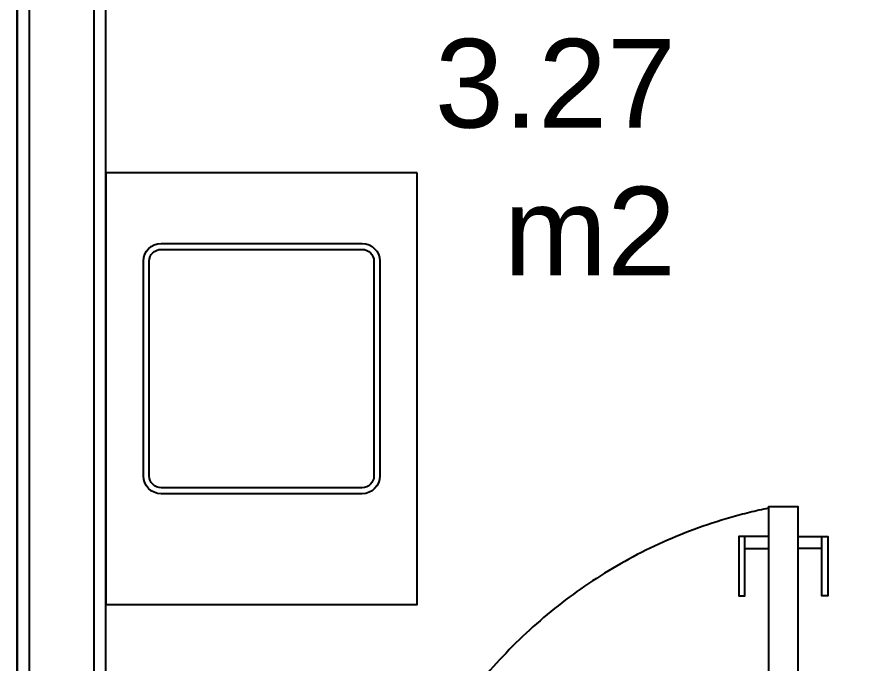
# Model space of a CAD drawing. Header units: millimetres. Extents: x 2698011 to 2856548, y 1019778 to 1210064.
# Drawn here: x 2741826 to 2743280, y 1170746 to 1171840 of the extents above; entities that cross this region are included whole.
import ezdxf

# ---------------------------------------------------------------- set-up
doc = ezdxf.new("R2010")
doc.units = ezdxf.units.MM
doc.linetypes.add('DASHED2', pattern=[9.525, 6.35, -3.175])
for name, color, linetype in [('.equipamientos sanitarios', 9, 'Continuous'), ('.REVOQUE', 9, 'Continuous'), ('00 Mamparas de baño', 9, 'Continuous'), ('00 Proy. de Puertas', 9, 'DASHED2'), ('A-Aberturas', 9, 'Continuous'), ('LOTES', 9, 'Continuous'), ('Mampostería', 9, 'Continuous'), ('nombre de locales-m2', 9, 'Continuous'), ('piso', 9, 'Continuous')]:
    doc.layers.add(name, color=color, linetype=linetype)
doc.styles.get("Standard").update_dxf_attribs({"font": 'arial.ttf'})

# ---------------------------------------------------------------- blocks, each defined once
blk = doc.blocks.new('A$C1FB93DB3')
at = {"layer": 'LOTES', "ltscale": 3}
blk.add_line((62.5425, -108.0609), (-13.3985, -100.6673), dxfattribs=at)
blk = doc.blocks.new('p70.1')
at = {"layer": '00 Mamparas de baño'}
for p, q in [((84.6043, 274.3291, 0), (84.6443, 274.3291, 0)), ((84.7343, 274.3292, 0), (84.6943, 274.3291, 0))]:
    blk.add_line(p, q, dxfattribs=at)
at = {"layer": '00 Mamparas de baño', "elevation": 0}
for points in [[(84.6042, 274.96), (84.6442, 274.96), (84.6441, 275.0091), (84.6541, 275.0091), (84.6541, 275.06), (84.6041, 275.06)], [(85.4042, 274.96), (85.3642, 274.96), (85.3641, 275.0093), (85.3541, 275.0093), (85.3541, 275.06), (85.4042, 275.06)], [(84.6443, 274.3091), (84.5943, 274.3091), (84.5943, 274.4091), (84.6043, 274.4091), (84.6043, 274.3091)], [(84.6943, 274.3091), (84.7443, 274.3092), (84.7443, 274.4092), (84.7343, 274.4092), (84.7343, 274.3092)]]:
    blk.add_lwpolyline(points, dxfattribs=at)
blk.add_lwpolyline([(84.6942, 274.96), (84.6442, 274.96), (84.6443, 274.2591), (84.6943, 274.2591)], close=True, dxfattribs=at)
at = {"layer": '00 Proy. de Puertas', "ltscale": 0.3}
blk.add_arc((84.5244, 275.0945, 0), 0.8504, 281.5215, 350.8995, dxfattribs=at)
blk = doc.blocks.new('A$C54187F69')
at = {"layer": '00 Mamparas de baño'}
blk.add_blockref('p70.1', (-84.6041, -275.06, 0), dxfattribs=at)

msp = doc.modelspace()

# ---------------------------------------------------------------- linework, layer by layer
at = {"layer": '.equipamientos sanitarios'}
msp.add_lwpolyline([(2742502.506, 1171576.303), (2741975.874, 1171576.303), (2741975.874, 1170846.663), (2742502.506, 1170846.664)], close=True, dxfattribs=at)
for points in [[(2742439.198, 1171063.945, -0.41421356), (2742409.198, 1171033.945), (2742069.198, 1171033.945, -0.41421356), (2742039.198, 1171063.945), (2742039.198, 1171426.956, -0.41421356), (2742069.198, 1171456.956), (2742409.198, 1171456.956, -0.41421356), (2742439.198, 1171426.956)], [(2742429.198, 1171063.945, -0.41421356), (2742409.198, 1171043.945), (2742069.198, 1171043.945, -0.41421356), (2742049.198, 1171063.945), (2742049.198, 1171426.956, -0.41421356), (2742069.198, 1171446.956), (2742409.198, 1171446.956, -0.41421356), (2742429.198, 1171426.956)]]:
    msp.add_lwpolyline(points, format="xyb", close=True, dxfattribs=at)
at = {"layer": '.REVOQUE'}
msp.add_lwpolyline([(2741975.849, 1172810.659), (2762493.242, 1172810.676), (2762493.082, 1173010.339), (2741825.849, 1173010.659), (2741825.849, 1170210.659), (2741975.849, 1170210.659)], close=True, dxfattribs=at)
at = {"layer": 'Mampostería'}
msp.add_lwpolyline([(2741955.849, 1172830.659), (2762493.146, 1172830.676), (2762493.018, 1172990.34), (2741845.849, 1172990.659), (2741845.849, 1170230.659), (2741955.849, 1170230.659)], close=True, dxfattribs=at)
at = {"layer": 'piso'}
msp.add_lwpolyline([(2741825.849, 1173010.659), (2827310.525, 1173010.659), (2827513.494, 1071926.241), (2741825.849, 1096710.659), (2741825.849, 1173010.659)], dxfattribs=at)

# ---------------------------------------------------------------- block references
at = {"xscale": 1000, "yscale": 1000, "zscale": 1000, "rotation": 275.5607761118083}
msp.add_blockref('A$C1FB93DB3', (2843317.747, 1169430.057), dxfattribs=at)
at = {"layer": 'A-Aberturas', "xscale": 1000, "yscale": 1000, "zscale": 1000, "rotation": 180}
msp.add_blockref('A$C54187F69', (2743186.813, 1170210.659), dxfattribs=at)

# ---------------------------------------------------------------- texts
at = {"layer": 'nombre de locales-m2', "insert": (2742940.045, 1171802.911, 0.198), "char_height": 150, "attachment_point": 3}
msp.add_mtext_dynamic_manual_height_columns('3.27 m2', width=3.02025, gutter_width=12.5, heights=[0], dxfattribs=at)

doc.saveas('drawing.dxf')
